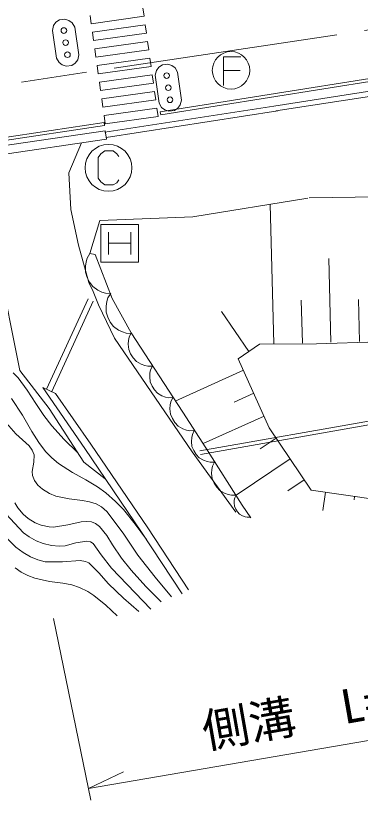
# Model space of a CAD drawing. Units: millimetres, scale not verified. Extents: x 40000 to 680000, y 20000 to 380000.
# Drawn here: x 185996 to 204382, y 263688 to 305536 of the extents above; entities that cross this region are included whole.
import ezdxf
from ezdxf.enums import TextEntityAlignment as Align

# ---------------------------------------------------------------- set-up
doc = ezdxf.new("R2010")
doc.units = ezdxf.units.MM
doc.header["$LTSCALE"] = 1000
doc.linetypes.add('CHAIN', pattern=[18.5, 12, -1.5, 3.5, -1.5])
for name, color, linetype, lineweight in [('M-BGD', 7, 'Continuous', 13), ('M-BGD-EXST', 7, 'Continuous', 13), ('M-BMK', 2, 'CHAIN', 13), ('M-STR-HTXT', 7, 'Continuous', 13)]:
    doc.layers.add(name, color=color, linetype=linetype, lineweight=lineweight)
doc.styles.add('ＭＳ ゴシック', font='')
doc.styles.get('ＭＳ ゴシック').set_extended_font_data('MS Gothic')

msp = doc.modelspace()

# ---------------------------------------------------------------- linework, layer by layer
at = {"layer": 'M-BGD'}
for p, q in [((192771, 305947), (192843, 305503)), ((190030, 305110), (189967, 305555)), ((192843, 305503), (190030, 305110)), ((188021, 305015), (188147, 305186)), ((188147, 305186), (188330, 305314)), ((188330, 305314), (188627, 305358)), ((188627, 305358), (188840, 305288)), ((188840, 305288), (189010, 305162)), ((189010, 305162), (189146, 304929)), ((187958, 304754), (188021, 305015)), ((188178, 303270), (187958, 304754)), ((189146, 304929), (189365, 303446)), ((192905, 305057), (190092, 304664)), ((190092, 304664), (190154, 304218)), ((192967, 304611), (192905, 305057)), ((190154, 304218), (192967, 304611)), ((193029, 304166), (190216, 303773)), ((193092, 303720), (193029, 304166)), ((189365, 303446), (189303, 303184)), ((190216, 303773), (190279, 303327)), ((190279, 303327), (193092, 303720)), ((188314, 303037), (188178, 303270)), ((188484, 302911), (188314, 303037)), ((189177, 303013), (188993, 302885)), ((189303, 303184), (189177, 303013)), ((193154, 303275), (190341, 302882)), ((193216, 302829), (193154, 303275)), ((193712, 300400), (210050, 303009)), ((197085, 303342), (197085, 301822)), ((197085, 303342), (198005, 303342)), ((188697, 302841), (188484, 302911)), ((188993, 302885), (188697, 302841)), ((190341, 302882), (190403, 302436)), ((190403, 302436), (193216, 302829)), ((193443, 302357), (193508, 302619)), ((193508, 302619), (193636, 302788)), ((193636, 302788), (193820, 302914)), ((193736, 300252), (210073, 302861)), ((193820, 302914), (194118, 302956)), ((194118, 302956), (194329, 302884)), ((194329, 302884), (194499, 302756)), ((194499, 302756), (194632, 302522)), ((197085, 302622), (197965, 302622)), ((199761, 300708), (214162, 302980)), ((199874, 300459), (214207, 302683)), ((193279, 302383), (190465, 301990)), ((193341, 301938), (193279, 302383)), ((193649, 300872), (193443, 302357)), ((194632, 302522), (194837, 301036)), ((190465, 301990), (190528, 301545)), ((190528, 301545), (193341, 301938)), ((193403, 301492), (190590, 301099)), ((193465, 301047), (193403, 301492)), ((190590, 301099), (190652, 300654)), ((190652, 300654), (193465, 301047)), ((194837, 301036), (194773, 300775)), ((193528, 300601), (190714, 300208)), ((190760, 299318), (199761, 300708)), ((193590, 300155), (193528, 300601)), ((193782, 300638), (193649, 300872)), ((193951, 300510), (193782, 300638)), ((194163, 300438), (193951, 300510)), ((194460, 300479), (194163, 300438)), ((194645, 300606), (194460, 300479)), ((194773, 300775), (194645, 300606)), ((190714, 300208), (190777, 299762)), ((190777, 299762), (193590, 300155)), ((190827, 299036), (199990, 300466)), ((193712, 300400), (193736, 300252)), ((122383, 289524), (190709, 299836)), ((122406, 289376), (190732, 299688)), ((190709, 299836), (190732, 299688)), ((190778, 299400), (183738, 298363)), ((190778, 299400), (190844, 298955)), ((190844, 298955), (183804, 297918)), ((189510, 298758), (188840, 297148)), ((183947, 297939), (186210, 286618)), ((188840, 297148), (188946, 295207)), ((205876, 295875), (201658, 295820)), ((201590, 295809), (195448, 294808)), ((199769, 288037), (199578, 295481)), ((188946, 295207), (189339, 293293)), ((189960, 292850), (190479, 294617)), ((190479, 294617), (195448, 294808)), ((189339, 293293), (189907, 291308)), ((189814, 292611), (189752, 292417)), ((189960, 292850), (189814, 292611)), ((189960, 292850), (190243, 292794)), ((190243, 292794), (191148, 290456)), ((202812, 288115), (202697, 292589)), ((189752, 292417), (189713, 292181)), ((189713, 292181), (189717, 291859)), ((189717, 291859), (189807, 291581)), ((189807, 291581), (189940, 291325)), ((189907, 291308), (190135, 290831)), ((189940, 291325), (190115, 291092)), ((190115, 291092), (190376, 290902)), ((190376, 290902), (190592, 290798)), ((187647, 285612), (189863, 290436)), ((190135, 290831), (190417, 290121)), ((190592, 290798), (190786, 290737)), ((190786, 290737), (191065, 290719)), ((190918, 290481), (190857, 290287)), ((191065, 290719), (190918, 290481)), ((192157, 288613), (191148, 290456)), ((187920, 285487), (190136, 290311)), ((190417, 290121), (191265, 288340)), ((190857, 290287), (190817, 290050)), ((190817, 290050), (190822, 289728)), ((201290, 288076), (201231, 290371)), ((204333, 288154), (204276, 290394)), ((190822, 289728), (190912, 289450)), ((198438, 287626), (196975, 289759)), ((190912, 289450), (191045, 289195)), ((191045, 289195), (191220, 288961)), ((191220, 288961), (191480, 288772)), ((191480, 288772), (191697, 288668)), ((191265, 288340), (195407, 282273)), ((191697, 288668), (191891, 288606)), ((191891, 288606), (192170, 288589)), ((192050, 288393), (192012, 288219)), ((192157, 288613), (192050, 288393)), ((194907, 284392), (192157, 288613)), ((192012, 288219), (191998, 288009)), ((191998, 288009), (192029, 287729)), ((199008, 288017), (197867, 287235)), ((202045, 288028), (199008, 288017)), ((208137, 288252), (202045, 288028)), ((192029, 287729), (192130, 287495)), ((192130, 287495), (192267, 287283)), ((192267, 287283), (192439, 287094)), ((192439, 287094), (192682, 286951)), ((197867, 287235), (199521, 283561)), ((192682, 286951), (192879, 286879)), ((192879, 286879), (193053, 286841)), ((193053, 286841), (193298, 286850)), ((193298, 286850), (193195, 286640)), ((186129, 286216), (185866, 286487)), ((187781, 284582), (186210, 286618)), ((193160, 286474), (193146, 286275)), ((193146, 286275), (193175, 286008)), ((193195, 286640), (193160, 286474)), ((198142, 286622), (194504, 284984)), ((186617, 285565), (186129, 286216)), ((193175, 286008), (193272, 285785)), ((187076, 284848), (186617, 285565)), ((188127, 285388), (187439, 285710)), ((187439, 285710), (189683, 282461)), ((193272, 285785), (193402, 285583)), ((193402, 285583), (193566, 285404)), ((186359, 284229), (185780, 285120)), ((188127, 285388), (190014, 282686)), ((193566, 285404), (193798, 285267)), ((193798, 285267), (193985, 285198)), ((193985, 285198), (194151, 285162)), ((194151, 285162), (194384, 285170)), ((194384, 285170), (194276, 284950)), ((198694, 285398), (197658, 284932)), ((187504, 284204), (187076, 284848)), ((189623, 281730), (187781, 284582)), ((194239, 284776), (194224, 284567)), ((194276, 284950), (194239, 284776)), ((186860, 283363), (186359, 284229)), ((187929, 283653), (187504, 284204)), ((194224, 284567), (194255, 284287)), ((194255, 284287), (194357, 284052)), ((196149, 282495), (194907, 284392)), ((199245, 284173), (196006, 282715)), ((186012, 283243), (185378, 283940)), ((194357, 284052), (194494, 283841)), ((194494, 283841), (194666, 283652)), ((195829, 282332), (205440, 284023)), ((195864, 282135), (205435, 283819)), ((187240, 282767), (186860, 283363)), ((188584, 282936), (187929, 283653)), ((194666, 283652), (194909, 283509)), ((194909, 283509), (195106, 283436)), ((195106, 283436), (195280, 283399)), ((195280, 283399), (195525, 283407)), ((195525, 283407), (195422, 283198)), ((199521, 283561), (201752, 280230)), ((186718, 282593), (186012, 283243)), ((189300, 282230), (188584, 282936)), ((195386, 283032), (195373, 282832)), ((195422, 283198), (195386, 283032)), ((199893, 283006), (199033, 282430)), ((186880, 282362), (186718, 282593)), ((187595, 282300), (187240, 282767)), ((190014, 282686), (193047, 278218)), ((195373, 282832), (195402, 282565)), ((195402, 282565), (195499, 282342)), ((198085, 279423), (196149, 282495)), ((186974, 282112), (186880, 282362)), ((186968, 281731), (186974, 282112)), ((187927, 281950), (187595, 282300)), ((189683, 282461), (192715, 277996)), ((195407, 282273), (197749, 279058)), ((195499, 282342), (195629, 282141)), ((195629, 282141), (195793, 281961)), ((186876, 281230), (186968, 281731)), ((188283, 281653), (187927, 281950)), ((189035, 281171), (188283, 281653)), ((190772, 280826), (189623, 281730)), ((195793, 281961), (196024, 281825)), ((196024, 281825), (196212, 281755)), ((196212, 281755), (196378, 281720)), ((196378, 281720), (196611, 281728)), ((196611, 281728), (196503, 281508)), ((200636, 281895), (197752, 279963)), ((186892, 281007), (186876, 281230)), ((196466, 281334), (196451, 281124)), ((196503, 281508), (196466, 281334)), ((186999, 280737), (186892, 281007)), ((189744, 280775), (189035, 281171)), ((196451, 281124), (196482, 280844)), ((196482, 280844), (196584, 280610)), ((187183, 280492), (186999, 280737)), ((187427, 280277), (187183, 280492)), ((190353, 280413), (189744, 280775)), ((190806, 280090), (190353, 280413)), ((196584, 280610), (196721, 280398)), ((196721, 280398), (196893, 280209)), ((201380, 280785), (200510, 280202)), ((187808, 280048), (187427, 280277)), ((188132, 279916), (187808, 280048)), ((191329, 279630), (190806, 280090)), ((196893, 280209), (197136, 280066)), ((197136, 280066), (197333, 279994)), ((197333, 279994), (197507, 279956)), ((201752, 280230), (206401, 279557)), ((202527, 280117), (202387, 279150)), ((186113, 279280), (185945, 279558)), ((188848, 279762), (188132, 279916)), ((189554, 279678), (188848, 279762)), ((189935, 279610), (189554, 279678)), ((190290, 279495), (189935, 279610)), ((191741, 279196), (191329, 279630)), ((197507, 279956), (197752, 279964)), ((197656, 279700), (197646, 279561)), ((197646, 279561), (197667, 279374)), ((197680, 279817), (197656, 279700)), ((197752, 279963), (197680, 279817)), ((204077, 279893), (204051, 279719)), ((186402, 278944), (186113, 279280)), ((190576, 279336), (190290, 279495)), ((190866, 279093), (190576, 279336)), ((192376, 278416), (191741, 279196)), ((197667, 279374), (197734, 279218)), ((197734, 279218), (197826, 279077)), ((198085, 279423), (198538, 278750)), ((185464, 278976), (186413, 277961)), ((186659, 278726), (186402, 278944)), ((187043, 278490), (186659, 278726)), ((191725, 277930), (190866, 279093)), ((197826, 279077), (197940, 278951)), ((197940, 278951), (198102, 278856)), ((198102, 278856), (198234, 278807)), ((198234, 278807), (198350, 278782)), ((198350, 278782), (198513, 278788)), ((187353, 278363), (187043, 278490)), ((187784, 278269), (187353, 278363)), ((188770, 278372), (188020, 278258)), ((189490, 278537), (188770, 278372)), ((189775, 278565), (189490, 278537)), ((190039, 278542), (189775, 278565)), ((190260, 278459), (190039, 278542)), ((190475, 278297), (190260, 278459)), ((190852, 277818), (190475, 278297)), ((192978, 277596), (192376, 278416)), ((186413, 277961), (186722, 277732)), ((188020, 278258), (187784, 278269)), ((192513, 276765), (191725, 277930)), ((192715, 277996), (194885, 274700)), ((193047, 278218), (195219, 274920)), ((186012, 277194), (185524, 277673)), ((186722, 277732), (187090, 277528)), ((187090, 277528), (187463, 277389)), ((189212, 277420), (189788, 277503)), ((189788, 277503), (189988, 277471)), ((189988, 277471), (190133, 277391)), ((191167, 277310), (190852, 277818)), ((186401, 276898), (186012, 277194)), ((187463, 277389), (187909, 277283)), ((187909, 277283), (188308, 277238)), ((188308, 277238), (188630, 277264)), ((188630, 277264), (189212, 277420)), ((190133, 277391), (190555, 276777)), ((191649, 276605), (191167, 277310)), ((186794, 276667), (186401, 276898)), ((187171, 276510), (186794, 276667)), ((190555, 276777), (191109, 276073)), ((193434, 275585), (192513, 276765)), ((187563, 276410), (187171, 276510)), ((188492, 276399), (187563, 276410)), ((189429, 276471), (188492, 276399)), ((189724, 276424), (189429, 276471)), ((189901, 276352), (189724, 276424)), ((190440, 275821), (189901, 276352)), ((192155, 275965), (191649, 276605)), ((186290, 275859), (185961, 276093)), ((186645, 275671), (186290, 275859)), ((190953, 275242), (190440, 275821)), ((191109, 276073), (193203, 273876)), ((192945, 275088), (192155, 275965)), ((187021, 275529), (186645, 275671)), ((187806, 275365), (187021, 275529)), ((188506, 275268), (187806, 275365)), ((194314, 274541), (193434, 275585)), ((188993, 275175), (188506, 275268)), ((189404, 275045), (188993, 275175)), ((189841, 274831), (189404, 275045)), ((191742, 274477), (190953, 275242)), ((193756, 274266), (192945, 275088)), ((190172, 274616), (189841, 274831)), ((190802, 274104), (190172, 274616)), ((192559, 273761), (191742, 274477)), ((191406, 273531), (190802, 274104))]:
    msp.add_line(p, q, dxfattribs=at)
for centre, radius in [((188567, 304743), 150), ((188662, 304100), 150), ((188757, 303457), 150), ((197485, 302622), 1000), ((194051, 302341), 150), ((194140, 301697), 150), ((194229, 301053), 150)]:
    msp.add_circle(centre, radius, dxfattribs=at)
at = {"layer": 'M-BGD-EXST'}
for p, q in [((190545, 298174), (190395, 297974)), ((190395, 297974), (190395, 296874)), ((190745, 298324), (190545, 298174)), ((191195, 298324), (190745, 298324)), ((191395, 298174), (191195, 298324)), ((191495, 298024), (191395, 298174)), ((190395, 296874), (190545, 296674)), ((191395, 296624), (191495, 296774)), ((190545, 296674), (190745, 296524)), ((190745, 296524), (191195, 296524)), ((191195, 296524), (191395, 296624)), ((190540, 292395), (190540, 294395)), ((190540, 294395), (192540, 294395)), ((192540, 294395), (192540, 292395)), ((190940, 293995), (190940, 292795)), ((192140, 293995), (192140, 292795)), ((190940, 293395), (192140, 293395)), ((192540, 292395), (190540, 292395))]:
    msp.add_line(p, q, dxfattribs=at)
msp.add_circle((190945, 297424), 1250, dxfattribs=at)
at = {"layer": 'M-BMK'}
msp.add_line((239712, 310011), (175088, 300313), dxfattribs=at)
at = {"layer": 'M-STR-HTXT'}
for p, q in [((188010, 273389), (190000, 263688)), ((220348, 269533), (189876, 264310)), ((189876, 264310), (191752, 265199))]:
    msp.add_line(p, q, dxfattribs=at)

# ---------------------------------------------------------------- texts
at = {"layer": 'M-STR-HTXT', "style": 'ＭＳ ゴシック'}
msp.add_text('側溝\u3000L=30.5', height=1833, rotation=10, dxfattribs=at).set_placement((196222, 265899), align=Align.BOTTOM_LEFT)

doc.saveas('drawing.dxf')
